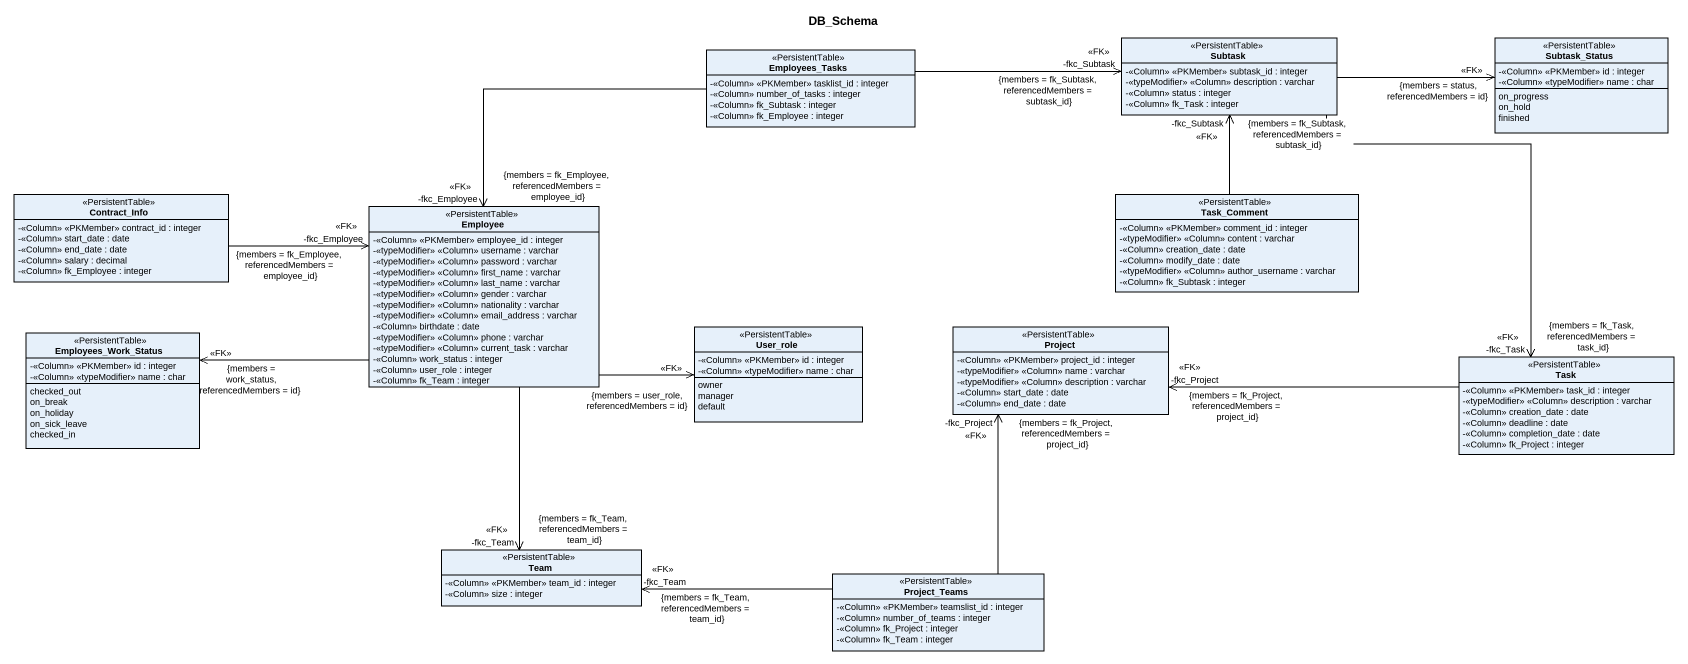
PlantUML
@startuml
title DB_Schema
hide circle
hide empty members
skinparam classAttributeIconSize 0
class Employees_Tasks <<PersistentTable>> {
  -<<Column>> <<PKMember>> tasklist_id : integer
  -<<Column>> number_of_tasks : integer
  -<<Column>> fk_Subtask : integer
  -<<Column>> fk_Employee : integer
}
class Subtask <<PersistentTable>> {
  -<<Column>> <<PKMember>> subtask_id : integer
  -<<typeModifier>> <<Column>> description : varchar
  -<<Column>> status : integer
  -<<Column>> fk_Task : integer
}
enum Subtask_Status <<PersistentTable>> {
  -<<Column>> <<PKMember>> id : integer
  -<<Column>> <<typeModifier>> name : char
  on_progress
  on_hold
  finished
}
class Contract_Info <<PersistentTable>> {
  -<<Column>> <<PKMember>> contract_id : integer
  -<<Column>> start_date : date
  -<<Column>> end_date : date
  -<<Column>> salary : decimal
  -<<Column>> fk_Employee : integer
}
class Employee <<PersistentTable>> {
  -<<Column>> <<PKMember>> employee_id : integer
  -<<typeModifier>> <<Column>> username : varchar
  -<<typeModifier>> <<Column>> password : varchar
  -<<typeModifier>> <<Column>> first_name : varchar
  -<<typeModifier>> <<Column>> last_name : varchar
  -<<typeModifier>> <<Column>> gender : varchar
  -<<typeModifier>> <<Column>> nationality : varchar
  -<<typeModifier>> <<Column>> email_address : varchar
  -<<Column>> birthdate : date
  -<<typeModifier>> <<Column>> phone : varchar
  -<<typeModifier>> <<Column>> current_task : varchar
  -<<Column>> work_status : integer
  -<<Column>> user_role : integer
  -<<Column>> fk_Team : integer
}
class Task_Comment <<PersistentTable>> {
  -<<Column>> <<PKMember>> comment_id : integer
  -<<typeModifier>> <<Column>> content : varchar
  -<<Column>> creation_date : date
  -<<Column>> modify_date : date
  -<<typeModifier>> <<Column>> author_username : varchar
  -<<Column>> fk_Subtask : integer
}
enum Employees_Work_Status <<PersistentTable>> {
  -<<Column>> <<PKMember>> id : integer
  -<<Column>> <<typeModifier>> name : char
  checked_out
  on_break
  on_holiday
  on_sick_leave
  checked_in
}
enum User_role <<PersistentTable>> {
  -<<Column>> <<PKMember>> id : integer
  -<<Column>> <<typeModifier>> name : char
  owner
  manager
  default
}
class Project <<PersistentTable>> {
  -<<Column>> <<PKMember>> project_id : integer
  -<<typeModifier>> <<Column>> name : varchar
  -<<typeModifier>> <<Column>> description : varchar
  -<<Column>> start_date : date
  -<<Column>> end_date : date
}
class Task <<PersistentTable>> {
  -<<Column>> <<PKMember>> task_id : integer
  -<<typeModifier>> <<Column>> description : varchar
  -<<Column>> creation_date : date
  -<<Column>> deadline : date
  -<<Column>> completion_date : date
  -<<Column>> fk_Project : integer
}
class Team <<PersistentTable>> {
  -<<Column>> <<PKMember>> team_id : integer
  -<<Column>> size : integer
}
class Project_Teams <<PersistentTable>> {
  -<<Column>> <<PKMember>> teamslist_id : integer
  -<<Column>> number_of_teams : integer
  -<<Column>> fk_Project : integer
  -<<Column>> fk_Team : integer
}
Employees_Tasks -right-> "-fkc_Subtask\n<<FK>>\n{members = fk_Subtask, referencedMembers = subtask_id}" Subtask
Employees_Tasks --> "-fkc_Employee\n<<FK>>\n{members = fk_Employee, referencedMembers = employee_id}" Employee
Subtask -right-> "<<FK>>\n{members = status, referencedMembers = id}" Subtask_Status
Subtask --> "-fkc_Task\n<<FK>>\n{members = fk_Task, referencedMembers = task_id}" Task
Contract_Info -right-> "-fkc_Employee\n<<FK>>\n{members = fk_Employee, referencedMembers = employee_id}" Employee
Employee -left-> "<<FK>>\n{members = work_status, referencedMembers = id}" Employees_Work_Status
Employee -right-> "<<FK>>\n{members = user_role, referencedMembers = id}" User_role
Employee --> "-fkc_Team\n<<FK>>\n{members = fk_Team, referencedMembers = team_id}" Team
Task_Comment -up-> "-fkc_Subtask\n<<FK>>\n{members = fk_Subtask, referencedMembers = subtask_id}" Subtask
Task -left-> "-fkc_Project\n<<FK>>\n{members = fk_Project, referencedMembers = project_id}" Project
Project_Teams -up-> "-fkc_Project\n<<FK>>\n{members = fk_Project, referencedMembers = project_id}" Project
Project_Teams -left-> "-fkc_Team\n<<FK>>\n{members = fk_Team, referencedMembers = team_id}" Team
@enduml
